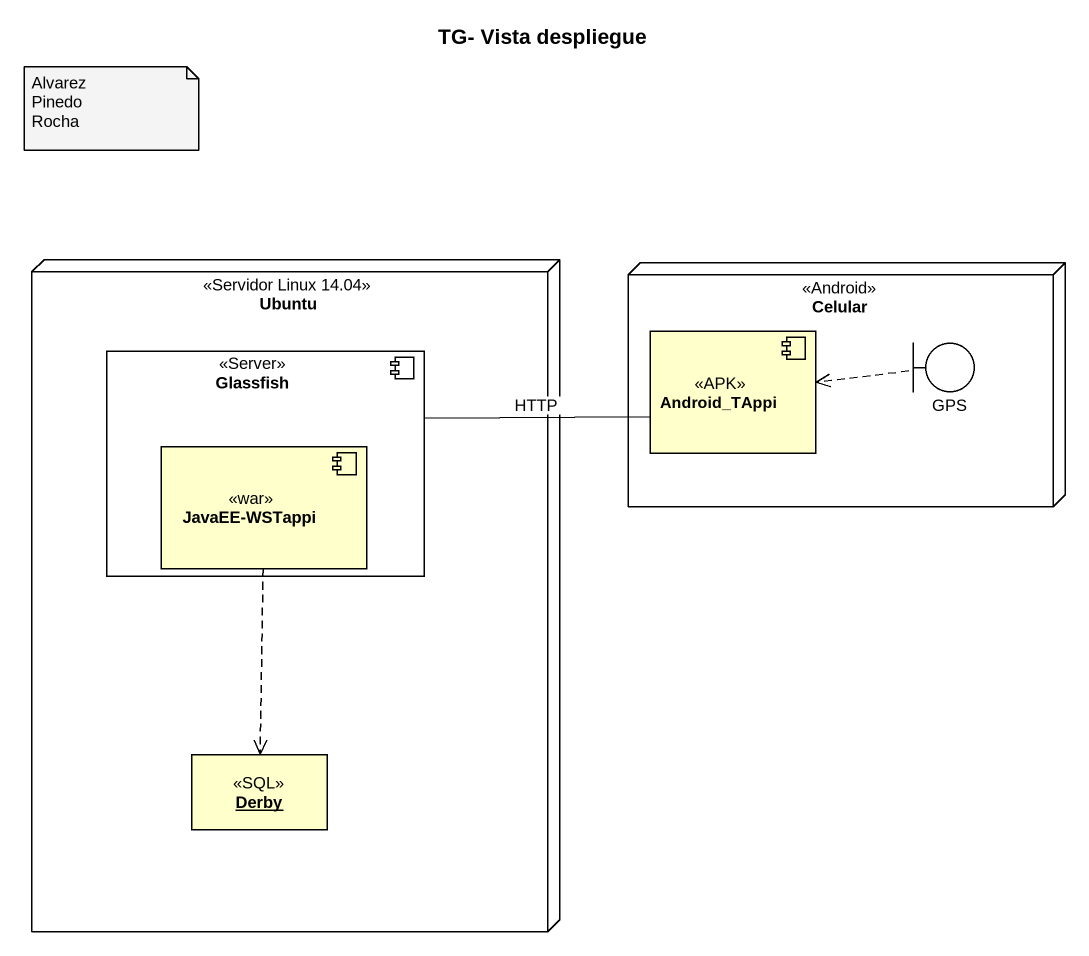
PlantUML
@startuml
title TG- Vista despliegue
allowmixing
hide circle
hide empty members
node Ubuntu <<Servidor Linux 14.04>> {
  component Glassfish <<Server>> {
    component "JavaEE-WSTappi" as JavaEE_WSTappi <<war>>
  }
  object Derby <<SQL>>
}
node Celular <<Android>> {
  component Android_TAppi <<APK>>
  boundary GPS
}
Android_TAppi -left- Glassfish : HTTP
GPS .left.> Android_TAppi
JavaEE_WSTappi ..> Derby
note as N1
  Alvarez
  Pinedo
  Rocha
end note
@enduml
